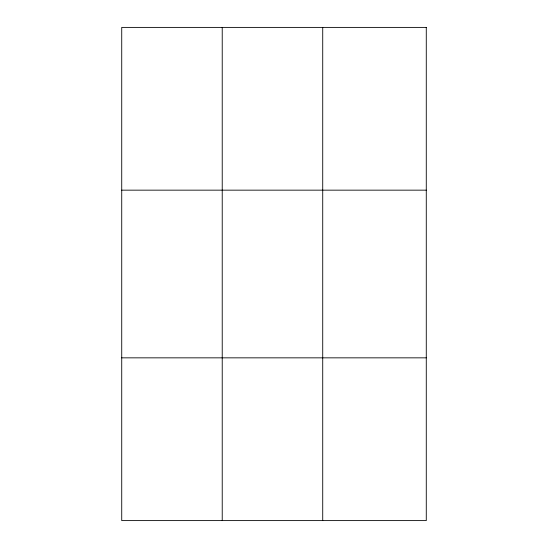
<?xml version="1.0" encoding="UTF-8"?>
<svg xmlns="http://www.w3.org/2000/svg" width="548" height="548" viewBox="0 0 548 548"><rect width="100%" height="100%" fill="white"/><g stroke="black" fill="none" stroke-linecap="round" stroke-linejoin="round"><path stroke-width="0.82" d="M222.228 27.4L222.228 520.6M322.724 27.4L322.724 520.6M121.725 190.156L426.276 190.156M121.725 357.844L426.276 357.844M426.276 27.4L426.276 520.6L121.725 520.6L121.725 27.4L426.276 27.4"/></g></svg>
